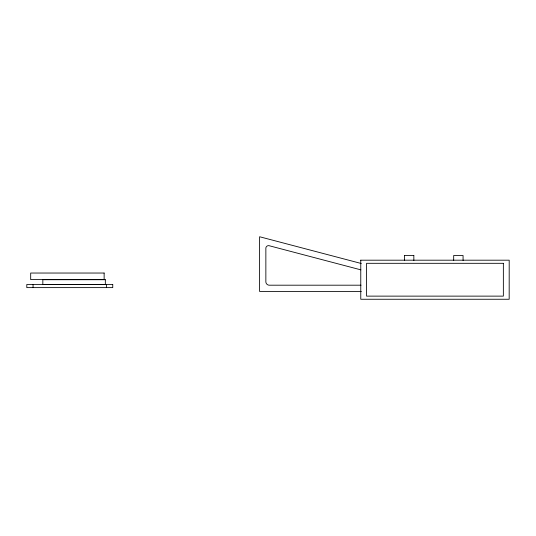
<?xml version="1.0" encoding="UTF-8"?>
<svg xmlns="http://www.w3.org/2000/svg" width="536" height="536" viewBox="0 0 536 536"><rect width="100%" height="100%" fill="white"/><g stroke="black" fill="none" stroke-linecap="round" stroke-linejoin="round"><path stroke-width="0.8" d="M404.459 255.498L413.859 255.498M360.741 260.188L509.2 260.188L509.173 299.255L360.768 299.255L360.768 260.188M361.03 285.192L268.985 285.192A3.518 3.518 0 0 1 265.856 282.063L265.856 247.98A2.72 2.72 0 0 1 268.878 245.649L360.869 269.856M361.358 291.443L259.605 291.443L259.605 236.745L361.271 263.498M463.084 260.496L463.057 255.498L453.684 255.498L453.684 260.496M413.832 255.498L413.859 260.496M404.486 255.498L404.459 260.496M106.496 284.502L106.496 287.624M33.051 284.502L33.051 287.624M503.358 263.31L366.584 263.31L366.584 296.127L503.358 296.127L503.358 263.31M104.138 273.038L30.686 273.038L30.686 279.604L104.138 279.604L104.138 273.038M105.337 279.718L42.833 279.718L42.833 284.408L105.337 284.408L105.337 279.718M112.748 284.502L26.8 284.502L26.8 287.624L112.748 287.624L112.748 284.502"/></g></svg>
